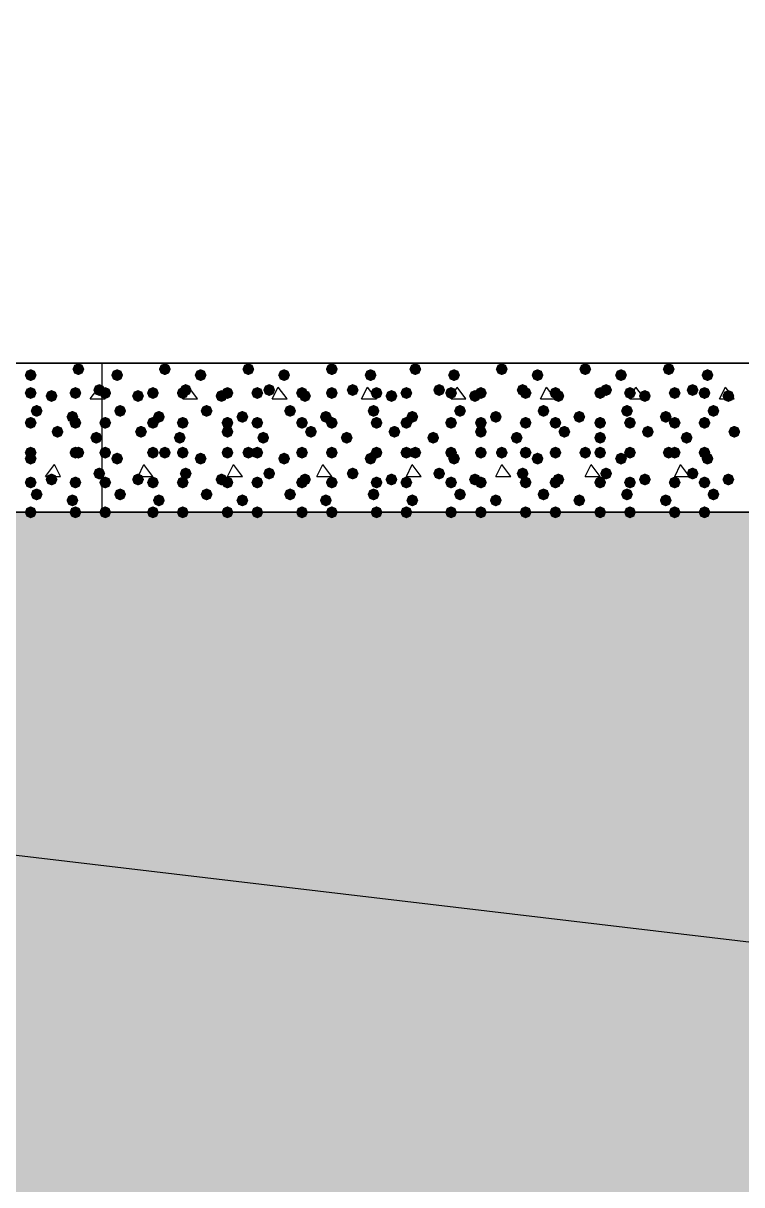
# Model space of a CAD drawing. Header units: millimetres. Extents: x 0 to 420, y 0 to 297.
# Drawn here: x 259.48 to 269.68, y 115.63 to 132.12 of the extents above; entities that cross this region are included whole.
import ezdxf

# ---------------------------------------------------------------- set-up
doc = ezdxf.new("R2010")
doc.units = ezdxf.units.MM
doc.layers.get('0').update_dxf_attribs({"linetype": 'CONTINUOUS'})

msp = doc.modelspace()

# ---------------------------------------------------------------- hatches: boundary and pattern name
at = {"true_color": 0x000007}
for points in [[(260.35, 127.211667), (260.325129, 127.151871), (260.265333, 127.127), (260.205537, 127.151871), (260.180667, 127.211667), (260.205537, 127.271462), (260.265333, 127.296333), (260.325129, 127.271463)], [(259.672667, 127.127), (259.647796, 127.067204), (259.588, 127.042333), (259.528204, 127.067204), (259.503333, 127.127), (259.528204, 127.186796), (259.588, 127.211667), (259.647796, 127.186796)], [(260.646333, 126.915333), (260.621463, 126.855538), (260.561667, 126.830667), (260.501871, 126.855538), (260.477, 126.915333), (260.501871, 126.975129), (260.561667, 127), (260.621462, 126.975129)], [(259.672667, 126.873), (259.647796, 126.813204), (259.588, 126.788333), (259.528204, 126.813204), (259.503333, 126.873), (259.528204, 126.932796), (259.588, 126.957667), (259.647796, 126.932796)], [(259.969, 126.830667), (259.944129, 126.770871), (259.884333, 126.746), (259.824538, 126.770871), (259.799667, 126.830667), (259.824537, 126.890462), (259.884333, 126.915333), (259.944129, 126.890463)], [(260.307667, 126.873), (260.282796, 126.813204), (260.223, 126.788333), (260.163204, 126.813204), (260.138333, 126.873), (260.163204, 126.932796), (260.223, 126.957667), (260.282796, 126.932796)], [(259.757333, 126.619), (259.732463, 126.559204), (259.672667, 126.534333), (259.612871, 126.559204), (259.588, 126.619), (259.612871, 126.678796), (259.672667, 126.703667), (259.732462, 126.678796)], [(259.672667, 126.449667), (259.647796, 126.389871), (259.588, 126.365), (259.528204, 126.389871), (259.503333, 126.449667), (259.528204, 126.509462), (259.588, 126.534333), (259.647796, 126.509463)], [(260.265333, 126.534333), (260.240462, 126.474537), (260.180667, 126.449667), (260.120871, 126.474537), (260.096, 126.534333), (260.120871, 126.594129), (260.180667, 126.619), (260.240462, 126.594129)], [(260.307667, 126.449667), (260.282796, 126.389871), (260.223, 126.365), (260.163204, 126.389871), (260.138333, 126.449667), (260.163204, 126.509462), (260.223, 126.534333), (260.282796, 126.509463)], [(260.053667, 126.322667), (260.028796, 126.262871), (259.969, 126.238), (259.909204, 126.262871), (259.884333, 126.322667), (259.909204, 126.382462), (259.969, 126.407333), (260.028796, 126.382463)], [(260.604, 126.238), (260.579129, 126.178204), (260.519333, 126.153333), (260.459538, 126.178204), (260.434667, 126.238), (260.459537, 126.297796), (260.519333, 126.322667), (260.579129, 126.297796)], [(259.672667, 126.026333), (259.647796, 125.966537), (259.588, 125.941667), (259.528204, 125.966537), (259.503333, 126.026333), (259.528204, 126.086129), (259.588, 126.111), (259.647796, 126.086129)], [(259.672667, 125.941667), (259.647796, 125.881871), (259.588, 125.857), (259.528204, 125.881871), (259.503333, 125.941667), (259.528204, 126.001462), (259.588, 126.026333), (259.647796, 126.001463)], [(260.307667, 126.026333), (260.282796, 125.966537), (260.223, 125.941667), (260.163204, 125.966537), (260.138333, 126.026333), (260.163204, 126.086129), (260.223, 126.111), (260.282796, 126.086129)], [(260.35, 126.026333), (260.325129, 125.966537), (260.265333, 125.941667), (260.205537, 125.966537), (260.180667, 126.026333), (260.205537, 126.086129), (260.265333, 126.111), (260.325129, 126.086129)], [(260.646333, 125.73), (260.621463, 125.670204), (260.561667, 125.645333), (260.501871, 125.670204), (260.477, 125.73), (260.501871, 125.789796), (260.561667, 125.814667), (260.621462, 125.789796)], [(259.672667, 125.603), (259.647796, 125.543204), (259.588, 125.518333), (259.528204, 125.543204), (259.503333, 125.603), (259.528204, 125.662796), (259.588, 125.687667), (259.647796, 125.662796)], [(259.969, 125.645333), (259.944129, 125.585538), (259.884333, 125.560667), (259.824538, 125.585538), (259.799667, 125.645333), (259.824537, 125.705129), (259.884333, 125.73), (259.944129, 125.705129)], [(260.307667, 125.603), (260.282796, 125.543204), (260.223, 125.518333), (260.163204, 125.543204), (260.138333, 125.603), (260.163204, 125.662796), (260.223, 125.687667), (260.282796, 125.662796)], [(259.757333, 125.433667), (259.732463, 125.373871), (259.672667, 125.349), (259.612871, 125.373871), (259.588, 125.433667), (259.612871, 125.493462), (259.672667, 125.518333), (259.732462, 125.493463)], [(260.265333, 125.349), (260.240462, 125.289204), (260.180667, 125.264333), (260.120871, 125.289204), (260.096, 125.349), (260.120871, 125.408796), (260.180667, 125.433667), (260.240462, 125.408796)], [(259.672667, 125.179667), (259.647796, 125.119871), (259.588, 125.095), (259.528204, 125.119871), (259.503333, 125.179667), (259.528204, 125.239462), (259.588, 125.264333), (259.647796, 125.239463)], [(260.307667, 125.179667), (260.282796, 125.119871), (260.223, 125.095), (260.163204, 125.119871), (260.138333, 125.179667), (260.163204, 125.239462), (260.223, 125.264333), (260.282796, 125.239463)]]:
    msp.add_hatch(color=0, dxfattribs=at).paths.add_polyline_path(points, flags=0)
at = {"true_color": 0x000008}
for points in [[(261.577667, 127.211667), (261.552796, 127.151871), (261.493, 127.127), (261.433204, 127.151871), (261.408333, 127.211667), (261.433204, 127.271462), (261.493, 127.296333), (261.552796, 127.271463)], [(262.763, 127.211667), (262.738129, 127.151871), (262.678333, 127.127), (262.618538, 127.151871), (262.593667, 127.211667), (262.618537, 127.271462), (262.678333, 127.296333), (262.738129, 127.271463)], [(263.948333, 127.211667), (263.923463, 127.151871), (263.863667, 127.127), (263.803871, 127.151871), (263.779, 127.211667), (263.803871, 127.271462), (263.863667, 127.296333), (263.923462, 127.271463)], [(265.133667, 127.211667), (265.108796, 127.151871), (265.049, 127.127), (264.989204, 127.151871), (264.964333, 127.211667), (264.989204, 127.271462), (265.049, 127.296333), (265.108796, 127.271463)], [(266.361333, 127.211667), (266.336462, 127.151871), (266.276667, 127.127), (266.216871, 127.151871), (266.192, 127.211667), (266.216871, 127.271462), (266.276667, 127.296333), (266.336462, 127.271463)], [(267.546667, 127.211667), (267.521796, 127.151871), (267.462, 127.127), (267.402204, 127.151871), (267.377333, 127.211667), (267.402204, 127.271462), (267.462, 127.296333), (267.521796, 127.271463)], [(268.732, 127.211667), (268.707129, 127.151871), (268.647333, 127.127), (268.587538, 127.151871), (268.562667, 127.211667), (268.587537, 127.271462), (268.647333, 127.296333), (268.707129, 127.271463)], [(260.900333, 127.127), (260.875462, 127.067204), (260.815667, 127.042333), (260.755871, 127.067204), (260.731, 127.127), (260.755871, 127.186796), (260.815667, 127.211667), (260.875462, 127.186796)], [(262.085667, 127.127), (262.060796, 127.067204), (262.001, 127.042333), (261.941204, 127.067204), (261.916333, 127.127), (261.941204, 127.186796), (262.001, 127.211667), (262.060796, 127.186796)], [(263.271, 127.127), (263.246129, 127.067204), (263.186333, 127.042333), (263.126538, 127.067204), (263.101667, 127.127), (263.126537, 127.186796), (263.186333, 127.211667), (263.246129, 127.186796)], [(264.498667, 127.127), (264.473796, 127.067204), (264.414, 127.042333), (264.354204, 127.067204), (264.329333, 127.127), (264.354204, 127.186796), (264.414, 127.211667), (264.473796, 127.186796)], [(265.684, 127.127), (265.659129, 127.067204), (265.599333, 127.042333), (265.539538, 127.067204), (265.514667, 127.127), (265.539537, 127.186796), (265.599333, 127.211667), (265.659129, 127.186796)], [(266.869333, 127.127), (266.844462, 127.067204), (266.784667, 127.042333), (266.724871, 127.067204), (266.7, 127.127), (266.724871, 127.186796), (266.784667, 127.211667), (266.844462, 127.186796)], [(268.054667, 127.127), (268.029796, 127.067204), (267.97, 127.042333), (267.910204, 127.067204), (267.885333, 127.127), (267.910204, 127.186796), (267.97, 127.211667), (268.029796, 127.186796)], [(269.282333, 127.127), (269.257462, 127.067204), (269.197667, 127.042333), (269.137871, 127.067204), (269.113, 127.127), (269.137871, 127.186796), (269.197667, 127.211667), (269.257462, 127.186796)], [(261.874, 126.915333), (261.849129, 126.855538), (261.789333, 126.830667), (261.729537, 126.855538), (261.704667, 126.915333), (261.729537, 126.975129), (261.789333, 127), (261.849129, 126.975129)], [(263.059333, 126.915333), (263.034463, 126.855538), (262.974667, 126.830667), (262.914871, 126.855538), (262.89, 126.915333), (262.914871, 126.975129), (262.974667, 127), (263.034462, 126.975129)], [(264.244667, 126.915333), (264.219796, 126.855538), (264.16, 126.830667), (264.100204, 126.855538), (264.075333, 126.915333), (264.100204, 126.975129), (264.16, 127), (264.219796, 126.975129)], [(265.472333, 126.915333), (265.447462, 126.855538), (265.387667, 126.830667), (265.327871, 126.855538), (265.303, 126.915333), (265.327871, 126.975129), (265.387667, 127), (265.447462, 126.975129)], [(266.657667, 126.915333), (266.632796, 126.855538), (266.573, 126.830667), (266.513204, 126.855538), (266.488333, 126.915333), (266.513204, 126.975129), (266.573, 127), (266.632796, 126.975129)], [(267.843, 126.915333), (267.818129, 126.855538), (267.758333, 126.830667), (267.698538, 126.855538), (267.673667, 126.915333), (267.698537, 126.975129), (267.758333, 127), (267.818129, 126.975129)], [(269.070667, 126.915333), (269.045796, 126.855538), (268.986, 126.830667), (268.926204, 126.855538), (268.901333, 126.915333), (268.926204, 126.975129), (268.986, 127), (269.045796, 126.975129)], [(260.731, 126.873), (260.706129, 126.813204), (260.646333, 126.788333), (260.586538, 126.813204), (260.561667, 126.873), (260.586537, 126.932796), (260.646333, 126.957667), (260.706129, 126.932796)], [(261.196667, 126.830667), (261.171796, 126.770871), (261.112, 126.746), (261.052204, 126.770871), (261.027333, 126.830667), (261.052204, 126.890462), (261.112, 126.915333), (261.171796, 126.890463)], [(261.408333, 126.873), (261.383462, 126.813204), (261.323667, 126.788333), (261.263871, 126.813204), (261.239, 126.873), (261.263871, 126.932796), (261.323667, 126.957667), (261.383462, 126.932796)], [(261.831667, 126.873), (261.806796, 126.813204), (261.747, 126.788333), (261.687204, 126.813204), (261.662333, 126.873), (261.687204, 126.932796), (261.747, 126.957667), (261.806796, 126.932796)], [(262.382, 126.830667), (262.357129, 126.770871), (262.297333, 126.746), (262.237538, 126.770871), (262.212667, 126.830667), (262.237537, 126.890462), (262.297333, 126.915333), (262.357129, 126.890463)], [(262.466667, 126.873), (262.441796, 126.813204), (262.382, 126.788333), (262.322204, 126.813204), (262.297333, 126.873), (262.322204, 126.932796), (262.382, 126.957667), (262.441796, 126.932796)], [(262.89, 126.873), (262.865129, 126.813204), (262.805333, 126.788333), (262.745538, 126.813204), (262.720667, 126.873), (262.745537, 126.932796), (262.805333, 126.957667), (262.865129, 126.932796)], [(263.525, 126.873), (263.500129, 126.813204), (263.440333, 126.788333), (263.380538, 126.813204), (263.355667, 126.873), (263.380537, 126.932796), (263.440333, 126.957667), (263.500129, 126.932796)], [(263.567333, 126.830667), (263.542462, 126.770871), (263.482667, 126.746), (263.422871, 126.770871), (263.398, 126.830667), (263.422871, 126.890462), (263.482667, 126.915333), (263.542462, 126.890463)], [(263.948333, 126.873), (263.923463, 126.813204), (263.863667, 126.788333), (263.803871, 126.813204), (263.779, 126.873), (263.803871, 126.932796), (263.863667, 126.957667), (263.923462, 126.932796)], [(264.583333, 126.873), (264.558463, 126.813204), (264.498667, 126.788333), (264.438871, 126.813204), (264.414, 126.873), (264.438871, 126.932796), (264.498667, 126.957667), (264.558462, 126.932796)], [(264.795, 126.830667), (264.770129, 126.770871), (264.710333, 126.746), (264.650538, 126.770871), (264.625667, 126.830667), (264.650537, 126.890462), (264.710333, 126.915333), (264.770129, 126.890463)], [(265.006667, 126.873), (264.981796, 126.813204), (264.922, 126.788333), (264.862204, 126.813204), (264.837333, 126.873), (264.862204, 126.932796), (264.922, 126.957667), (264.981796, 126.932796)], [(265.641667, 126.873), (265.616796, 126.813204), (265.557, 126.788333), (265.497204, 126.813204), (265.472333, 126.873), (265.497204, 126.932796), (265.557, 126.957667), (265.616796, 126.932796)], [(265.980333, 126.830667), (265.955462, 126.770871), (265.895667, 126.746), (265.835871, 126.770871), (265.811, 126.830667), (265.835871, 126.890462), (265.895667, 126.915333), (265.955462, 126.890463)], [(266.065, 126.873), (266.040129, 126.813204), (265.980333, 126.788333), (265.920538, 126.813204), (265.895667, 126.873), (265.920537, 126.932796), (265.980333, 126.957667), (266.040129, 126.932796)], [(266.7, 126.873), (266.675129, 126.813204), (266.615333, 126.788333), (266.555538, 126.813204), (266.530667, 126.873), (266.555537, 126.932796), (266.615333, 126.957667), (266.675129, 126.932796)], [(267.123333, 126.873), (267.098462, 126.813204), (267.038667, 126.788333), (266.978871, 126.813204), (266.954, 126.873), (266.978871, 126.932796), (267.038667, 126.957667), (267.098462, 126.932796)], [(267.165667, 126.830667), (267.140796, 126.770871), (267.081, 126.746), (267.021204, 126.770871), (266.996333, 126.830667), (267.021204, 126.890462), (267.081, 126.915333), (267.140796, 126.890463)], [(267.758333, 126.873), (267.733462, 126.813204), (267.673667, 126.788333), (267.613871, 126.813204), (267.589, 126.873), (267.613871, 126.932796), (267.673667, 126.957667), (267.733462, 126.932796)], [(268.181667, 126.873), (268.156796, 126.813204), (268.097, 126.788333), (268.037204, 126.813204), (268.012333, 126.873), (268.037204, 126.932796), (268.097, 126.957667), (268.156796, 126.932796)], [(268.393333, 126.830667), (268.368462, 126.770871), (268.308667, 126.746), (268.248871, 126.770871), (268.224, 126.830667), (268.248871, 126.890462), (268.308667, 126.915333), (268.368462, 126.890463)], [(268.816667, 126.873), (268.791796, 126.813204), (268.732, 126.788333), (268.672204, 126.813204), (268.647333, 126.873), (268.672204, 126.932796), (268.732, 126.957667), (268.791796, 126.932796)], [(269.24, 126.873), (269.215129, 126.813204), (269.155333, 126.788333), (269.095537, 126.813204), (269.070667, 126.873), (269.095537, 126.932796), (269.155333, 126.957667), (269.215129, 126.932796)], [(269.578667, 126.830667), (269.553796, 126.770871), (269.494, 126.746), (269.434204, 126.770871), (269.409333, 126.830667), (269.434204, 126.890462), (269.494, 126.915333), (269.553796, 126.890463)], [(260.942667, 126.619), (260.917796, 126.559204), (260.858, 126.534333), (260.798204, 126.559204), (260.773333, 126.619), (260.798204, 126.678796), (260.858, 126.703667), (260.917796, 126.678796)], [(262.170333, 126.619), (262.145463, 126.559204), (262.085667, 126.534333), (262.025871, 126.559204), (262.001, 126.619), (262.025871, 126.678796), (262.085667, 126.703667), (262.145462, 126.678796)], [(263.355667, 126.619), (263.330796, 126.559204), (263.271, 126.534333), (263.211204, 126.559204), (263.186333, 126.619), (263.211204, 126.678796), (263.271, 126.703667), (263.330796, 126.678796)], [(264.541, 126.619), (264.516129, 126.559204), (264.456333, 126.534333), (264.396538, 126.559204), (264.371667, 126.619), (264.396537, 126.678796), (264.456333, 126.703667), (264.516129, 126.678796)], [(265.768667, 126.619), (265.743796, 126.559204), (265.684, 126.534333), (265.624204, 126.559204), (265.599333, 126.619), (265.624204, 126.678796), (265.684, 126.703667), (265.743796, 126.678796)], [(266.954, 126.619), (266.929129, 126.559204), (266.869333, 126.534333), (266.809538, 126.559204), (266.784667, 126.619), (266.809537, 126.678796), (266.869333, 126.703667), (266.929129, 126.678796)], [(268.139333, 126.619), (268.114462, 126.559204), (268.054667, 126.534333), (267.994871, 126.559204), (267.97, 126.619), (267.994871, 126.678796), (268.054667, 126.703667), (268.114462, 126.678796)], [(269.367, 126.619), (269.342129, 126.559204), (269.282333, 126.534333), (269.222537, 126.559204), (269.197667, 126.619), (269.222537, 126.678796), (269.282333, 126.703667), (269.342129, 126.678796)], [(260.731, 126.449667), (260.706129, 126.389871), (260.646333, 126.365), (260.586538, 126.389871), (260.561667, 126.449667), (260.586537, 126.509462), (260.646333, 126.534333), (260.706129, 126.509463)], [(261.408333, 126.449667), (261.383462, 126.389871), (261.323667, 126.365), (261.263871, 126.389871), (261.239, 126.449667), (261.263871, 126.509462), (261.323667, 126.534333), (261.383462, 126.509463)], [(261.493, 126.534333), (261.468129, 126.474537), (261.408333, 126.449667), (261.348538, 126.474537), (261.323667, 126.534333), (261.348537, 126.594129), (261.408333, 126.619), (261.468129, 126.594129)], [(261.831667, 126.449667), (261.806796, 126.389871), (261.747, 126.365), (261.687204, 126.389871), (261.662333, 126.449667), (261.687204, 126.509462), (261.747, 126.534333), (261.806796, 126.509463)], [(262.466667, 126.449667), (262.441796, 126.389871), (262.382, 126.365), (262.322204, 126.389871), (262.297333, 126.449667), (262.322204, 126.509462), (262.382, 126.534333), (262.441796, 126.509463)], [(262.678333, 126.534333), (262.653462, 126.474537), (262.593667, 126.449667), (262.533871, 126.474537), (262.509, 126.534333), (262.533871, 126.594129), (262.593667, 126.619), (262.653462, 126.594129)], [(262.89, 126.449667), (262.865129, 126.389871), (262.805333, 126.365), (262.745538, 126.389871), (262.720667, 126.449667), (262.745537, 126.509462), (262.805333, 126.534333), (262.865129, 126.509463)], [(263.525, 126.449667), (263.500129, 126.389871), (263.440333, 126.365), (263.380538, 126.389871), (263.355667, 126.449667), (263.380537, 126.509462), (263.440333, 126.534333), (263.500129, 126.509463)], [(263.863667, 126.534333), (263.838796, 126.474537), (263.779, 126.449667), (263.719204, 126.474537), (263.694333, 126.534333), (263.719204, 126.594129), (263.779, 126.619), (263.838796, 126.594129)], [(263.948333, 126.449667), (263.923463, 126.389871), (263.863667, 126.365), (263.803871, 126.389871), (263.779, 126.449667), (263.803871, 126.509462), (263.863667, 126.534333), (263.923462, 126.509463)], [(264.583333, 126.449667), (264.558463, 126.389871), (264.498667, 126.365), (264.438871, 126.389871), (264.414, 126.449667), (264.438871, 126.509462), (264.498667, 126.534333), (264.558462, 126.509463)], [(265.006667, 126.449667), (264.981796, 126.389871), (264.922, 126.365), (264.862204, 126.389871), (264.837333, 126.449667), (264.862204, 126.509462), (264.922, 126.534333), (264.981796, 126.509463)], [(265.091333, 126.534333), (265.066462, 126.474537), (265.006667, 126.449667), (264.946871, 126.474537), (264.922, 126.534333), (264.946871, 126.594129), (265.006667, 126.619), (265.066462, 126.594129)], [(265.641667, 126.449667), (265.616796, 126.389871), (265.557, 126.365), (265.497204, 126.389871), (265.472333, 126.449667), (265.497204, 126.509462), (265.557, 126.534333), (265.616796, 126.509463)], [(266.065, 126.449667), (266.040129, 126.389871), (265.980333, 126.365), (265.920538, 126.389871), (265.895667, 126.449667), (265.920537, 126.509462), (265.980333, 126.534333), (266.040129, 126.509463)], [(266.276667, 126.534333), (266.251796, 126.474537), (266.192, 126.449667), (266.132204, 126.474537), (266.107333, 126.534333), (266.132204, 126.594129), (266.192, 126.619), (266.251796, 126.594129)], [(266.7, 126.449667), (266.675129, 126.389871), (266.615333, 126.365), (266.555538, 126.389871), (266.530667, 126.449667), (266.555537, 126.509462), (266.615333, 126.534333), (266.675129, 126.509463)], [(267.123333, 126.449667), (267.098462, 126.389871), (267.038667, 126.365), (266.978871, 126.389871), (266.954, 126.449667), (266.978871, 126.509462), (267.038667, 126.534333), (267.098462, 126.509463)], [(267.462, 126.534333), (267.437129, 126.474537), (267.377333, 126.449667), (267.317537, 126.474537), (267.292667, 126.534333), (267.317537, 126.594129), (267.377333, 126.619), (267.437129, 126.594129)], [(267.758333, 126.449667), (267.733462, 126.389871), (267.673667, 126.365), (267.613871, 126.389871), (267.589, 126.449667), (267.613871, 126.509462), (267.673667, 126.534333), (267.733462, 126.509463)], [(268.181667, 126.449667), (268.156796, 126.389871), (268.097, 126.365), (268.037204, 126.389871), (268.012333, 126.449667), (268.037204, 126.509462), (268.097, 126.534333), (268.156796, 126.509463)], [(268.689667, 126.534333), (268.664796, 126.474537), (268.605, 126.449667), (268.545204, 126.474537), (268.520333, 126.534333), (268.545204, 126.594129), (268.605, 126.619), (268.664796, 126.594129)], [(268.816667, 126.449667), (268.791796, 126.389871), (268.732, 126.365), (268.672204, 126.389871), (268.647333, 126.449667), (268.672204, 126.509462), (268.732, 126.534333), (268.791796, 126.509463)], [(269.24, 126.449667), (269.215129, 126.389871), (269.155333, 126.365), (269.095537, 126.389871), (269.070667, 126.449667), (269.095537, 126.509462), (269.155333, 126.534333), (269.215129, 126.509463)], [(261.239, 126.322667), (261.214129, 126.262871), (261.154333, 126.238), (261.094538, 126.262871), (261.069667, 126.322667), (261.094537, 126.382462), (261.154333, 126.407333), (261.214129, 126.382463)], [(261.789333, 126.238), (261.764463, 126.178204), (261.704667, 126.153333), (261.644871, 126.178204), (261.62, 126.238), (261.644871, 126.297796), (261.704667, 126.322667), (261.764462, 126.297796)], [(262.466667, 126.322667), (262.441796, 126.262871), (262.382, 126.238), (262.322204, 126.262871), (262.297333, 126.322667), (262.322204, 126.382462), (262.382, 126.407333), (262.441796, 126.382463)], [(262.974667, 126.238), (262.949796, 126.178204), (262.89, 126.153333), (262.830204, 126.178204), (262.805333, 126.238), (262.830204, 126.297796), (262.89, 126.322667), (262.949796, 126.297796)], [(263.652, 126.322667), (263.627129, 126.262871), (263.567333, 126.238), (263.507538, 126.262871), (263.482667, 126.322667), (263.507537, 126.382462), (263.567333, 126.407333), (263.627129, 126.382463)], [(264.16, 126.238), (264.135129, 126.178204), (264.075333, 126.153333), (264.015538, 126.178204), (263.990667, 126.238), (264.015537, 126.297796), (264.075333, 126.322667), (264.135129, 126.297796)], [(264.837333, 126.322667), (264.812462, 126.262871), (264.752667, 126.238), (264.692871, 126.262871), (264.668, 126.322667), (264.692871, 126.382462), (264.752667, 126.407333), (264.812462, 126.382463)], [(265.387667, 126.238), (265.362796, 126.178204), (265.303, 126.153333), (265.243204, 126.178204), (265.218333, 126.238), (265.243204, 126.297796), (265.303, 126.322667), (265.362796, 126.297796)], [(266.065, 126.322667), (266.040129, 126.262871), (265.980333, 126.238), (265.920538, 126.262871), (265.895667, 126.322667), (265.920537, 126.382462), (265.980333, 126.407333), (266.040129, 126.382463)], [(266.573, 126.238), (266.548129, 126.178204), (266.488333, 126.153333), (266.428538, 126.178204), (266.403667, 126.238), (266.428537, 126.297796), (266.488333, 126.322667), (266.548129, 126.297796)], [(267.250333, 126.322667), (267.225462, 126.262871), (267.165667, 126.238), (267.105871, 126.262871), (267.081, 126.322667), (267.105871, 126.382462), (267.165667, 126.407333), (267.225462, 126.382463)], [(267.758333, 126.238), (267.733462, 126.178204), (267.673667, 126.153333), (267.613871, 126.178204), (267.589, 126.238), (267.613871, 126.297796), (267.673667, 126.322667), (267.733462, 126.297796)], [(268.435667, 126.322667), (268.410796, 126.262871), (268.351, 126.238), (268.291204, 126.262871), (268.266333, 126.322667), (268.291204, 126.382462), (268.351, 126.407333), (268.410796, 126.382463)], [(268.986, 126.238), (268.961129, 126.178204), (268.901333, 126.153333), (268.841538, 126.178204), (268.816667, 126.238), (268.841537, 126.297796), (268.901333, 126.322667), (268.961129, 126.297796)], [(269.663333, 126.322667), (269.638462, 126.262871), (269.578667, 126.238), (269.518871, 126.262871), (269.494, 126.322667), (269.518871, 126.382462), (269.578667, 126.407333), (269.638462, 126.382463)], [(260.731, 126.026333), (260.706129, 125.966537), (260.646333, 125.941667), (260.586538, 125.966537), (260.561667, 126.026333), (260.586537, 126.086129), (260.646333, 126.111), (260.706129, 126.086129)], [(260.900333, 125.941667), (260.875462, 125.881871), (260.815667, 125.857), (260.755871, 125.881871), (260.731, 125.941667), (260.755871, 126.001462), (260.815667, 126.026333), (260.875462, 126.001463)], [(261.408333, 126.026333), (261.383462, 125.966537), (261.323667, 125.941667), (261.263871, 125.966537), (261.239, 126.026333), (261.263871, 126.086129), (261.323667, 126.111), (261.383462, 126.086129)], [(261.577667, 126.026333), (261.552796, 125.966537), (261.493, 125.941667), (261.433204, 125.966537), (261.408333, 126.026333), (261.433204, 126.086129), (261.493, 126.111), (261.552796, 126.086129)], [(261.831667, 126.026333), (261.806796, 125.966537), (261.747, 125.941667), (261.687204, 125.966537), (261.662333, 126.026333), (261.687204, 126.086129), (261.747, 126.111), (261.806796, 126.086129)], [(262.085667, 125.941667), (262.060796, 125.881871), (262.001, 125.857), (261.941204, 125.881871), (261.916333, 125.941667), (261.941204, 126.001462), (262.001, 126.026333), (262.060796, 126.001463)], [(262.466667, 126.026333), (262.441796, 125.966537), (262.382, 125.941667), (262.322204, 125.966537), (262.297333, 126.026333), (262.322204, 126.086129), (262.382, 126.111), (262.441796, 126.086129)], [(262.763, 126.026333), (262.738129, 125.966537), (262.678333, 125.941667), (262.618538, 125.966537), (262.593667, 126.026333), (262.618537, 126.086129), (262.678333, 126.111), (262.738129, 126.086129)], [(262.89, 126.026333), (262.865129, 125.966537), (262.805333, 125.941667), (262.745538, 125.966537), (262.720667, 126.026333), (262.745537, 126.086129), (262.805333, 126.111), (262.865129, 126.086129)], [(263.271, 125.941667), (263.246129, 125.881871), (263.186333, 125.857), (263.126538, 125.881871), (263.101667, 125.941667), (263.126537, 126.001462), (263.186333, 126.026333), (263.246129, 126.001463)], [(263.525, 126.026333), (263.500129, 125.966537), (263.440333, 125.941667), (263.380538, 125.966537), (263.355667, 126.026333), (263.380537, 126.086129), (263.440333, 126.111), (263.500129, 126.086129)], [(263.948333, 126.026333), (263.923463, 125.966537), (263.863667, 125.941667), (263.803871, 125.966537), (263.779, 126.026333), (263.803871, 126.086129), (263.863667, 126.111), (263.923462, 126.086129)], [(263.948333, 126.026333), (263.923463, 125.966537), (263.863667, 125.941667), (263.803871, 125.966537), (263.779, 126.026333), (263.803871, 126.086129), (263.863667, 126.111), (263.923462, 126.086129)], [(264.498667, 125.941667), (264.473796, 125.881871), (264.414, 125.857), (264.354204, 125.881871), (264.329333, 125.941667), (264.354204, 126.001462), (264.414, 126.026333), (264.473796, 126.001463)], [(264.583333, 126.026333), (264.558463, 125.966537), (264.498667, 125.941667), (264.438871, 125.966537), (264.414, 126.026333), (264.438871, 126.086129), (264.498667, 126.111), (264.558462, 126.086129)], [(265.006667, 126.026333), (264.981796, 125.966537), (264.922, 125.941667), (264.862204, 125.966537), (264.837333, 126.026333), (264.862204, 126.086129), (264.922, 126.111), (264.981796, 126.086129)], [(265.133667, 126.026333), (265.108796, 125.966537), (265.049, 125.941667), (264.989204, 125.966537), (264.964333, 126.026333), (264.989204, 126.086129), (265.049, 126.111), (265.108796, 126.086129)], [(265.641667, 126.026333), (265.616796, 125.966537), (265.557, 125.941667), (265.497204, 125.966537), (265.472333, 126.026333), (265.497204, 126.086129), (265.557, 126.111), (265.616796, 126.086129)], [(265.684, 125.941667), (265.659129, 125.881871), (265.599333, 125.857), (265.539538, 125.881871), (265.514667, 125.941667), (265.539537, 126.001462), (265.599333, 126.026333), (265.659129, 126.001463)], [(266.065, 126.026333), (266.040129, 125.966537), (265.980333, 125.941667), (265.920538, 125.966537), (265.895667, 126.026333), (265.920537, 126.086129), (265.980333, 126.111), (266.040129, 126.086129)], [(266.361333, 126.026333), (266.336462, 125.966537), (266.276667, 125.941667), (266.216871, 125.966537), (266.192, 126.026333), (266.216871, 126.086129), (266.276667, 126.111), (266.336462, 126.086129)], [(266.7, 126.026333), (266.675129, 125.966537), (266.615333, 125.941667), (266.555538, 125.966537), (266.530667, 126.026333), (266.555537, 126.086129), (266.615333, 126.111), (266.675129, 126.086129)], [(266.869333, 125.941667), (266.844462, 125.881871), (266.784667, 125.857), (266.724871, 125.881871), (266.7, 125.941667), (266.724871, 126.001462), (266.784667, 126.026333), (266.844462, 126.001463)], [(267.123333, 126.026333), (267.098462, 125.966537), (267.038667, 125.941667), (266.978871, 125.966537), (266.954, 126.026333), (266.978871, 126.086129), (267.038667, 126.111), (267.098462, 126.086129)], [(267.546667, 126.026333), (267.521796, 125.966537), (267.462, 125.941667), (267.402204, 125.966537), (267.377333, 126.026333), (267.402204, 126.086129), (267.462, 126.111), (267.521796, 126.086129)], [(267.758333, 126.026333), (267.733462, 125.966537), (267.673667, 125.941667), (267.613871, 125.966537), (267.589, 126.026333), (267.613871, 126.086129), (267.673667, 126.111), (267.733462, 126.086129)], [(268.054667, 125.941667), (268.029796, 125.881871), (267.97, 125.857), (267.910204, 125.881871), (267.885333, 125.941667), (267.910204, 126.001462), (267.97, 126.026333), (268.029796, 126.001463)], [(268.181667, 126.026333), (268.156796, 125.966537), (268.097, 125.941667), (268.037204, 125.966537), (268.012333, 126.026333), (268.037204, 126.086129), (268.097, 126.111), (268.156796, 126.086129)], [(268.732, 126.026333), (268.707129, 125.966537), (268.647333, 125.941667), (268.587538, 125.966537), (268.562667, 126.026333), (268.587537, 126.086129), (268.647333, 126.111), (268.707129, 126.086129)], [(268.816667, 126.026333), (268.791796, 125.966537), (268.732, 125.941667), (268.672204, 125.966537), (268.647333, 126.026333), (268.672204, 126.086129), (268.732, 126.111), (268.791796, 126.086129)], [(269.24, 126.026333), (269.215129, 125.966537), (269.155333, 125.941667), (269.095537, 125.966537), (269.070667, 126.026333), (269.095537, 126.086129), (269.155333, 126.111), (269.215129, 126.086129)], [(269.282333, 125.941667), (269.257462, 125.881871), (269.197667, 125.857), (269.137871, 125.881871), (269.113, 125.941667), (269.137871, 126.001462), (269.197667, 126.026333), (269.257462, 126.001463)], [(261.874, 125.73), (261.849129, 125.670204), (261.789333, 125.645333), (261.729537, 125.670204), (261.704667, 125.73), (261.729537, 125.789796), (261.789333, 125.814667), (261.849129, 125.789796)], [(263.059333, 125.73), (263.034463, 125.670204), (262.974667, 125.645333), (262.914871, 125.670204), (262.89, 125.73), (262.914871, 125.789796), (262.974667, 125.814667), (263.034462, 125.789796)], [(264.244667, 125.73), (264.219796, 125.670204), (264.16, 125.645333), (264.100204, 125.670204), (264.075333, 125.73), (264.100204, 125.789796), (264.16, 125.814667), (264.219796, 125.789796)], [(265.472333, 125.73), (265.447462, 125.670204), (265.387667, 125.645333), (265.327871, 125.670204), (265.303, 125.73), (265.327871, 125.789796), (265.387667, 125.814667), (265.447462, 125.789796)], [(266.657667, 125.73), (266.632796, 125.670204), (266.573, 125.645333), (266.513204, 125.670204), (266.488333, 125.73), (266.513204, 125.789796), (266.573, 125.814667), (266.632796, 125.789796)], [(267.843, 125.73), (267.818129, 125.670204), (267.758333, 125.645333), (267.698538, 125.670204), (267.673667, 125.73), (267.698537, 125.789796), (267.758333, 125.814667), (267.818129, 125.789796)], [(269.070667, 125.73), (269.045796, 125.670204), (268.986, 125.645333), (268.926204, 125.670204), (268.901333, 125.73), (268.926204, 125.789796), (268.986, 125.814667), (269.045796, 125.789796)], [(260.731, 125.603), (260.706129, 125.543204), (260.646333, 125.518333), (260.586538, 125.543204), (260.561667, 125.603), (260.586537, 125.662796), (260.646333, 125.687667), (260.706129, 125.662796)], [(261.196667, 125.645333), (261.171796, 125.585538), (261.112, 125.560667), (261.052204, 125.585538), (261.027333, 125.645333), (261.052204, 125.705129), (261.112, 125.73), (261.171796, 125.705129)], [(261.408333, 125.603), (261.383462, 125.543204), (261.323667, 125.518333), (261.263871, 125.543204), (261.239, 125.603), (261.263871, 125.662796), (261.323667, 125.687667), (261.383462, 125.662796)], [(261.831667, 125.603), (261.806796, 125.543204), (261.747, 125.518333), (261.687204, 125.543204), (261.662333, 125.603), (261.687204, 125.662796), (261.747, 125.687667), (261.806796, 125.662796)], [(262.382, 125.645333), (262.357129, 125.585538), (262.297333, 125.560667), (262.237538, 125.585538), (262.212667, 125.645333), (262.237537, 125.705129), (262.297333, 125.73), (262.357129, 125.705129)], [(262.466667, 125.603), (262.441796, 125.543204), (262.382, 125.518333), (262.322204, 125.543204), (262.297333, 125.603), (262.322204, 125.662796), (262.382, 125.687667), (262.441796, 125.662796)], [(262.89, 125.603), (262.865129, 125.543204), (262.805333, 125.518333), (262.745538, 125.543204), (262.720667, 125.603), (262.745537, 125.662796), (262.805333, 125.687667), (262.865129, 125.662796)], [(263.525, 125.603), (263.500129, 125.543204), (263.440333, 125.518333), (263.380538, 125.543204), (263.355667, 125.603), (263.380537, 125.662796), (263.440333, 125.687667), (263.500129, 125.662796)], [(263.567333, 125.645333), (263.542462, 125.585538), (263.482667, 125.560667), (263.422871, 125.585538), (263.398, 125.645333), (263.422871, 125.705129), (263.482667, 125.73), (263.542462, 125.705129)], [(263.948333, 125.603), (263.923463, 125.543204), (263.863667, 125.518333), (263.803871, 125.543204), (263.779, 125.603), (263.803871, 125.662796), (263.863667, 125.687667), (263.923462, 125.662796)], [(264.583333, 125.603), (264.558463, 125.543204), (264.498667, 125.518333), (264.438871, 125.543204), (264.414, 125.603), (264.438871, 125.662796), (264.498667, 125.687667), (264.558462, 125.662796)], [(264.795, 125.645333), (264.770129, 125.585538), (264.710333, 125.560667), (264.650538, 125.585538), (264.625667, 125.645333), (264.650537, 125.705129), (264.710333, 125.73), (264.770129, 125.705129)], [(265.006667, 125.603), (264.981796, 125.543204), (264.922, 125.518333), (264.862204, 125.543204), (264.837333, 125.603), (264.862204, 125.662796), (264.922, 125.687667), (264.981796, 125.662796)], [(265.641667, 125.603), (265.616796, 125.543204), (265.557, 125.518333), (265.497204, 125.543204), (265.472333, 125.603), (265.497204, 125.662796), (265.557, 125.687667), (265.616796, 125.662796)], [(265.980333, 125.645333), (265.955462, 125.585538), (265.895667, 125.560667), (265.835871, 125.585538), (265.811, 125.645333), (265.835871, 125.705129), (265.895667, 125.73), (265.955462, 125.705129)], [(266.065, 125.603), (266.040129, 125.543204), (265.980333, 125.518333), (265.920538, 125.543204), (265.895667, 125.603), (265.920537, 125.662796), (265.980333, 125.687667), (266.040129, 125.662796)], [(266.7, 125.603), (266.675129, 125.543204), (266.615333, 125.518333), (266.555538, 125.543204), (266.530667, 125.603), (266.555537, 125.662796), (266.615333, 125.687667), (266.675129, 125.662796)], [(267.123333, 125.603), (267.098462, 125.543204), (267.038667, 125.518333), (266.978871, 125.543204), (266.954, 125.603), (266.978871, 125.662796), (267.038667, 125.687667), (267.098462, 125.662796)], [(267.165667, 125.645333), (267.140796, 125.585538), (267.081, 125.560667), (267.021204, 125.585538), (266.996333, 125.645333), (267.021204, 125.705129), (267.081, 125.73), (267.140796, 125.705129)], [(267.758333, 125.603), (267.733462, 125.543204), (267.673667, 125.518333), (267.613871, 125.543204), (267.589, 125.603), (267.613871, 125.662796), (267.673667, 125.687667), (267.733462, 125.662796)], [(268.181667, 125.603), (268.156796, 125.543204), (268.097, 125.518333), (268.037204, 125.543204), (268.012333, 125.603), (268.037204, 125.662796), (268.097, 125.687667), (268.156796, 125.662796)], [(268.393333, 125.645333), (268.368462, 125.585538), (268.308667, 125.560667), (268.248871, 125.585538), (268.224, 125.645333), (268.248871, 125.705129), (268.308667, 125.73), (268.368462, 125.705129)], [(268.816667, 125.603), (268.791796, 125.543204), (268.732, 125.518333), (268.672204, 125.543204), (268.647333, 125.603), (268.672204, 125.662796), (268.732, 125.687667), (268.791796, 125.662796)], [(269.24, 125.603), (269.215129, 125.543204), (269.155333, 125.518333), (269.095537, 125.543204), (269.070667, 125.603), (269.095537, 125.662796), (269.155333, 125.687667), (269.215129, 125.662796)], [(269.578667, 125.645333), (269.553796, 125.585538), (269.494, 125.560667), (269.434204, 125.585538), (269.409333, 125.645333), (269.434204, 125.705129), (269.494, 125.73), (269.553796, 125.705129)], [(260.942667, 125.433667), (260.917796, 125.373871), (260.858, 125.349), (260.798204, 125.373871), (260.773333, 125.433667), (260.798204, 125.493462), (260.858, 125.518333), (260.917796, 125.493463)], [(262.170333, 125.433667), (262.145463, 125.373871), (262.085667, 125.349), (262.025871, 125.373871), (262.001, 125.433667), (262.025871, 125.493462), (262.085667, 125.518333), (262.145462, 125.493463)], [(263.355667, 125.433667), (263.330796, 125.373871), (263.271, 125.349), (263.211204, 125.373871), (263.186333, 125.433667), (263.211204, 125.493462), (263.271, 125.518333), (263.330796, 125.493463)], [(264.541, 125.433667), (264.516129, 125.373871), (264.456333, 125.349), (264.396538, 125.373871), (264.371667, 125.433667), (264.396537, 125.493462), (264.456333, 125.518333), (264.516129, 125.493463)], [(265.768667, 125.433667), (265.743796, 125.373871), (265.684, 125.349), (265.624204, 125.373871), (265.599333, 125.433667), (265.624204, 125.493462), (265.684, 125.518333), (265.743796, 125.493463)], [(266.954, 125.433667), (266.929129, 125.373871), (266.869333, 125.349), (266.809538, 125.373871), (266.784667, 125.433667), (266.809537, 125.493462), (266.869333, 125.518333), (266.929129, 125.493463)], [(268.139333, 125.433667), (268.114462, 125.373871), (268.054667, 125.349), (267.994871, 125.373871), (267.97, 125.433667), (267.994871, 125.493462), (268.054667, 125.518333), (268.114462, 125.493463)], [(269.367, 125.433667), (269.342129, 125.373871), (269.282333, 125.349), (269.222537, 125.373871), (269.197667, 125.433667), (269.222537, 125.493462), (269.282333, 125.518333), (269.342129, 125.493463)], [(261.493, 125.349), (261.468129, 125.289204), (261.408333, 125.264333), (261.348538, 125.289204), (261.323667, 125.349), (261.348537, 125.408796), (261.408333, 125.433667), (261.468129, 125.408796)], [(262.678333, 125.349), (262.653462, 125.289204), (262.593667, 125.264333), (262.533871, 125.289204), (262.509, 125.349), (262.533871, 125.408796), (262.593667, 125.433667), (262.653462, 125.408796)], [(263.863667, 125.349), (263.838796, 125.289204), (263.779, 125.264333), (263.719204, 125.289204), (263.694333, 125.349), (263.719204, 125.408796), (263.779, 125.433667), (263.838796, 125.408796)], [(265.091333, 125.349), (265.066462, 125.289204), (265.006667, 125.264333), (264.946871, 125.289204), (264.922, 125.349), (264.946871, 125.408796), (265.006667, 125.433667), (265.066462, 125.408796)], [(266.276667, 125.349), (266.251796, 125.289204), (266.192, 125.264333), (266.132204, 125.289204), (266.107333, 125.349), (266.132204, 125.408796), (266.192, 125.433667), (266.251796, 125.408796)], [(267.462, 125.349), (267.437129, 125.289204), (267.377333, 125.264333), (267.317537, 125.289204), (267.292667, 125.349), (267.317537, 125.408796), (267.377333, 125.433667), (267.437129, 125.408796)], [(268.689667, 125.349), (268.664796, 125.289204), (268.605, 125.264333), (268.545204, 125.289204), (268.520333, 125.349), (268.545204, 125.408796), (268.605, 125.433667), (268.664796, 125.408796)], [(260.731, 125.179667), (260.706129, 125.119871), (260.646333, 125.095), (260.586538, 125.119871), (260.561667, 125.179667), (260.586537, 125.239462), (260.646333, 125.264333), (260.706129, 125.239463)], [(261.408333, 125.179667), (261.383462, 125.119871), (261.323667, 125.095), (261.263871, 125.119871), (261.239, 125.179667), (261.263871, 125.239462), (261.323667, 125.264333), (261.383462, 125.239463)], [(261.831667, 125.179667), (261.806796, 125.119871), (261.747, 125.095), (261.687204, 125.119871), (261.662333, 125.179667), (261.687204, 125.239462), (261.747, 125.264333), (261.806796, 125.239463)], [(262.466667, 125.179667), (262.441796, 125.119871), (262.382, 125.095), (262.322204, 125.119871), (262.297333, 125.179667), (262.322204, 125.239462), (262.382, 125.264333), (262.441796, 125.239463)], [(262.89, 125.179667), (262.865129, 125.119871), (262.805333, 125.095), (262.745538, 125.119871), (262.720667, 125.179667), (262.745537, 125.239462), (262.805333, 125.264333), (262.865129, 125.239463)], [(263.525, 125.179667), (263.500129, 125.119871), (263.440333, 125.095), (263.380538, 125.119871), (263.355667, 125.179667), (263.380537, 125.239462), (263.440333, 125.264333), (263.500129, 125.239463)], [(263.948333, 125.179667), (263.923463, 125.119871), (263.863667, 125.095), (263.803871, 125.119871), (263.779, 125.179667), (263.803871, 125.239462), (263.863667, 125.264333), (263.923462, 125.239463)], [(264.583333, 125.179667), (264.558463, 125.119871), (264.498667, 125.095), (264.438871, 125.119871), (264.414, 125.179667), (264.438871, 125.239462), (264.498667, 125.264333), (264.558462, 125.239463)], [(265.006667, 125.179667), (264.981796, 125.119871), (264.922, 125.095), (264.862204, 125.119871), (264.837333, 125.179667), (264.862204, 125.239462), (264.922, 125.264333), (264.981796, 125.239463)], [(265.641667, 125.179667), (265.616796, 125.119871), (265.557, 125.095), (265.497204, 125.119871), (265.472333, 125.179667), (265.497204, 125.239462), (265.557, 125.264333), (265.616796, 125.239463)], [(266.065, 125.179667), (266.040129, 125.119871), (265.980333, 125.095), (265.920538, 125.119871), (265.895667, 125.179667), (265.920537, 125.239462), (265.980333, 125.264333), (266.040129, 125.239463)], [(266.7, 125.179667), (266.675129, 125.119871), (266.615333, 125.095), (266.555538, 125.119871), (266.530667, 125.179667), (266.555537, 125.239462), (266.615333, 125.264333), (266.675129, 125.239463)], [(267.123333, 125.179667), (267.098462, 125.119871), (267.038667, 125.095), (266.978871, 125.119871), (266.954, 125.179667), (266.978871, 125.239462), (267.038667, 125.264333), (267.098462, 125.239463)], [(267.758333, 125.179667), (267.733462, 125.119871), (267.673667, 125.095), (267.613871, 125.119871), (267.589, 125.179667), (267.613871, 125.239462), (267.673667, 125.264333), (267.733462, 125.239463)], [(268.181667, 125.179667), (268.156796, 125.119871), (268.097, 125.095), (268.037204, 125.119871), (268.012333, 125.179667), (268.037204, 125.239462), (268.097, 125.264333), (268.156796, 125.239463)], [(268.816667, 125.179667), (268.791796, 125.119871), (268.732, 125.095), (268.672204, 125.119871), (268.647333, 125.179667), (268.672204, 125.239462), (268.732, 125.264333), (268.791796, 125.239463)], [(269.24, 125.179667), (269.215129, 125.119871), (269.155333, 125.095), (269.095537, 125.119871), (269.070667, 125.179667), (269.095537, 125.239462), (269.155333, 125.264333), (269.215129, 125.239463)]]:
    msp.add_hatch(color=0, dxfattribs=at).paths.add_polyline_path(points, flags=0)
h = msp.add_hatch(color=0, dxfattribs=at)
h.paths.add_polyline_path([(379.603, 125.179667), (218.228333, 125.179667), (379.603, 106.087333)], flags=0)
h.paths.add_polyline_path([(218.228333, 125.179667), (379.603, 106.087333), (218.228333, 106.087333)], flags=0)

# ---------------------------------------------------------------- linework, layer by layer
at = {"color": 0, "true_color": 0x000007}
for points in [[(32.469667, 125.179667), (32.469667, 148.463), (380.661333, 148.463), (380.661333, 125.179667), (218.228333, 125.179667), (218.228333, 103.970667), (194.902667, 103.970667), (194.902667, 125.179667)], [(32.469667, 125.179667), (32.469667, 148.463), (380.661333, 148.463), (380.661333, 125.179667), (218.228333, 125.179667), (218.228333, 103.970667), (194.902667, 103.970667), (194.902667, 125.179667)], [(258.487333, 127.296333), (258.487333, 125.179667), (260.604, 125.179667), (260.604, 127.296333)]]:
    msp.add_lwpolyline(points, close=True, dxfattribs=at)
at = {"color": 0, "true_color": 0x0000fd}
msp.add_lwpolyline([(216.111667, 127.296333), (378.544667, 127.296333), (378.544667, 146.346333), (34.586333, 146.346333), (34.586333, 127.296333), (197.019333, 127.296333), (197.019333, 106.087333), (216.111667, 106.087333)], close=True, dxfattribs=at)
at = {"color": 0, "true_color": 0x000007}
for points in [[(279.654, 127.296333), (260.604, 127.296333)], [(260.434667, 126.788333), (260.561667, 126.957667)], [(260.604, 126.915333), (260.561667, 126.957667)], [(260.434667, 126.788333), (260.604, 126.788333)], [(259.799667, 125.687667), (259.926667, 125.857)], [(260.011333, 125.687667), (259.926667, 125.857)], [(259.799667, 125.687667), (260.011333, 125.687667)], [(260.604, 125.179667), (279.654, 125.179667)]]:
    msp.add_lwpolyline(points, dxfattribs=at)
at = {"color": 0, "true_color": 0x000008}
for points in [[(260.646333, 126.788333), (260.604, 126.915333)], [(261.747, 126.788333), (261.831667, 126.957667)], [(261.958667, 126.788333), (261.831667, 126.957667)], [(263.017, 126.788333), (263.101667, 126.957667)], [(263.228667, 126.788333), (263.101667, 126.957667)], [(264.287, 126.788333), (264.371667, 126.957667)], [(264.498667, 126.788333), (264.371667, 126.957667)], [(265.557, 126.788333), (265.641667, 126.957667)], [(265.768667, 126.788333), (265.641667, 126.957667)], [(266.827, 126.788333), (266.911667, 126.957667)], [(267.038667, 126.788333), (266.911667, 126.957667)], [(268.097, 126.788333), (268.181667, 126.957667)], [(268.308667, 126.788333), (268.181667, 126.957667)], [(269.367, 126.788333), (269.451667, 126.957667)], [(269.578667, 126.788333), (269.451667, 126.957667)], [(260.604, 126.788333), (260.646333, 126.788333)], [(261.747, 126.788333), (261.958667, 126.788333)], [(263.017, 126.788333), (263.228667, 126.788333)], [(264.287, 126.788333), (264.498667, 126.788333)], [(265.557, 126.788333), (265.768667, 126.788333)], [(266.827, 126.788333), (267.038667, 126.788333)], [(268.097, 126.788333), (268.308667, 126.788333)], [(269.367, 126.788333), (269.578667, 126.788333)], [(261.112, 125.687667), (261.196667, 125.857)], [(261.323667, 125.687667), (261.196667, 125.857)], [(262.382, 125.687667), (262.466667, 125.857)], [(262.593667, 125.687667), (262.466667, 125.857)], [(263.652, 125.687667), (263.736667, 125.857)], [(263.863667, 125.687667), (263.736667, 125.857)], [(264.922, 125.687667), (265.006667, 125.857)], [(265.133667, 125.687667), (265.006667, 125.857)], [(266.192, 125.687667), (266.276667, 125.857)], [(266.403667, 125.687667), (266.276667, 125.857)], [(267.462, 125.687667), (267.546667, 125.857)], [(267.673667, 125.687667), (267.546667, 125.857)], [(268.732, 125.687667), (268.816667, 125.857)], [(268.943667, 125.687667), (268.816667, 125.857)], [(261.112, 125.687667), (261.323667, 125.687667)], [(262.382, 125.687667), (262.593667, 125.687667)], [(263.652, 125.687667), (263.863667, 125.687667)], [(264.922, 125.687667), (265.133667, 125.687667)], [(266.192, 125.687667), (266.403667, 125.687667)], [(267.462, 125.687667), (267.673667, 125.687667)], [(268.732, 125.687667), (268.943667, 125.687667)]]:
    msp.add_lwpolyline(points, dxfattribs=at)
for points in [[(379.603, 125.179667), (218.228333, 125.179667), (379.603, 106.087333)], [(218.228333, 125.179667), (379.603, 106.087333), (218.228333, 106.087333)]]:
    msp.add_lwpolyline(points, close=True, dxfattribs=at)

doc.saveas('drawing.dxf')
